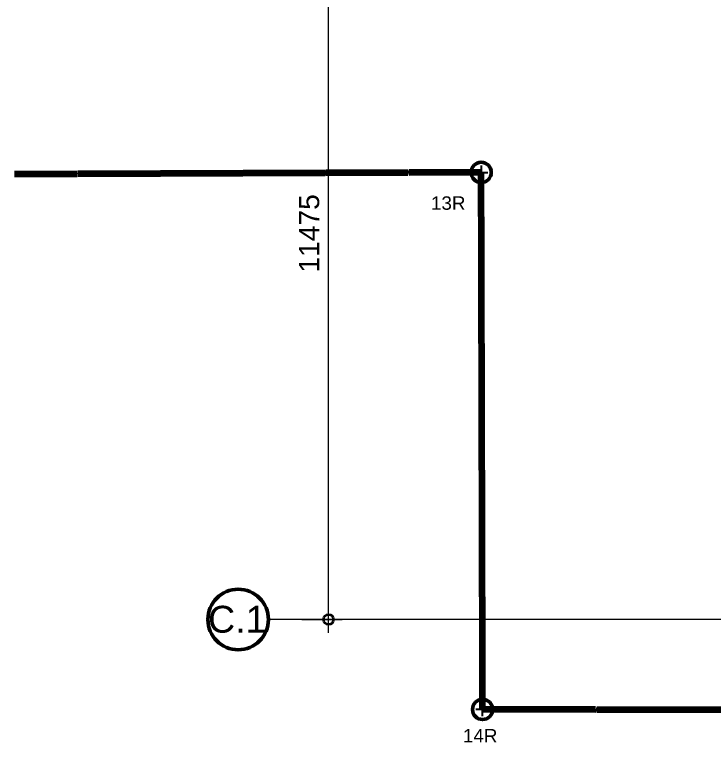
# Model space of a CAD drawing. Header units: millimetres. Extents: x -172 to 74841, y -20332 to 6639.
# Drawn here: x 7339 to 17728, y -17624 to -6798 of the extents above; entities that cross this region are included whole.
import ezdxf

# ---------------------------------------------------------------- set-up
doc = ezdxf.new("R2010")
doc.units = ezdxf.units.MM
doc.linetypes.add('DPA_Grid _ Level 100', pattern=[10, 5.5, -1.6, 1.3, -1.6])
doc.linetypes.add('DPA_ROW', pattern=[32.5, 15, -2.5, 5, -2.5, 5, -2.5])
for name, color, linetype, lineweight in [('A-ANNO-DIMS', 1, 'Continuous', 9), ('A-ANNO-DIMS-100', 1, 'Continuous', 9), ('A-ANNO-NOTE', 3, 'Continuous', 25), ('C-PROP-LINE', 10, 'DPA_ROW', 100), ('G-ANNO-TEXT', 3, 'Continuous', 9), ('S-GRID', 251, 'Continuous', 9), ('S-GRID-IDEN', 3, 'Continuous', 50)]:
    doc.layers.add(name, color=color, linetype=linetype, lineweight=lineweight)
doc.styles.add('Arial_4', font='arial.ttf', dxfattribs={"height": 400})
doc.styles.add('Arial_5', font='arial.ttf', dxfattribs={"height": 200})
doc.styles.add('Arial_6', font='arial.ttf', dxfattribs={"height": 300})
doc.dimstyles.new('DPA-DIM-3_0_C-C', dxfattribs={"dimscale": 304.8, "dimtxt": 306.07782, "dimasz": 0.492126, "dimexe": 0.656168, "dimexo": 0.0625, "dimgap": 0.164042, "dimtad": 1, "dimdec": 0, "dimzin": 0, "dimdsep": 46, "dimtxsty": 'Arial_6', "dimblk1": 'DOTBLANK', "dimblk2": 'DOTBLANK', "dimsah": 1, "dimcen": 0.09, "dimdle": 0.656168, "dimadec": 8, "dimazin": 0, "dimtfac": 1, "dimtdec": 4, "dimtix": 1, "dimtmove": 0, "dimatfit": 3, "dimfxl": 1.312336, "dimfxlon": 1, "dimtvp": 1, "dimtolj": 1, "dimtzin": 0, "dimarcsym": 2})

# ---------------------------------------------------------------- blocks, each defined once
blk = doc.blocks.new('Family - ___-5116072-4214-01 ENLARGED ENTRANCE 4 GROUND LEVEL - REFLECTED CEILING PLAN')
at = {"layer": 'C-PROP-LINE'}
for p, q in [((-921982, -9145), (-928919, -9173)), ((-921961, -17133), (-921982, -9145)), ((-885326, -17215), (-921961, -17133))]:
    blk.add_line(p, q, dxfattribs=at)
blk = doc.blocks.new('Grid - 100 Scale-2291345-4214-01 ENLARGED ENTRANCE 4 GROUND LEVEL - REFLECTED CEILING PLAN')
at = {"layer": 'S-GRID-IDEN'}
blk.add_circle((0, 0), 4.5, dxfattribs=at)
blk = doc.blocks.new('DPA_GM_ROW_Node - Small-3986038-4214-01 ENLARGED ENTRANCE 4 GROUND LEVEL - REFLECTED CEILING PLAN')
at = {"layer": 'A-ANNO-NOTE'}
for p, q in [((0, 0), (-1, 0)), ((0, 1), (0, 0)), ((0, 0), (1, 0)), ((0, -1), (0, 0))]:
    blk.add_line(p, q, dxfattribs=at)
at = {"layer": 'A-ANNO-NOTE', "lineweight": 50}
blk.add_circle((0, 0), 1.5, dxfattribs=at)
blk = doc.blocks.new('DIMBLOCK1-4214-01 ENLARGED ENTRANCE 4 GROUND LEVEL - REFLECTED CEILING PLAN')
at = {"layer": 'A-ANNO-DIMS-100'}
for p, q in [((11607, -4321), (12207, -4321)), ((12007, -4321), (11607, -4321)), ((12007, -15996), (12007, -4321)), ((11607, -15796), (12207, -15796)), ((12007, -15796), (11607, -15796))]:
    blk.add_line(p, q, dxfattribs=at)
at = {"layer": 'A-ANNO-DIMS-100', "lineweight": 35}
for centre in [(12007, -4321), (12007, -15796)]:
    blk.add_circle(centre, 75, dxfattribs=at)
at = {"layer": 'A-ANNO-DIMS-100', "color": 0, "insert": (11567, -10635), "char_height": 300, "width": 1384.41, "attachment_point": 1, "rotation": 90, "line_spacing_factor": 0.941778, "style": 'Arial_6'}
blk.add_mtext('11475', dxfattribs=at)
blk = doc.blocks.new('_DotBlank')
at = {"color": 0, "linetype": 'ByBlock', "lineweight": -2}
blk.add_line((-0.5, 0), (-1, 0), dxfattribs=at)
blk.add_circle((0, 0), 0.5, dxfattribs=at)

msp = doc.modelspace()

# ---------------------------------------------------------------- linework, layer by layer
at = {"layer": 'S-GRID', "linetype": 'DPA_Grid _ Level 100'}
msp.add_line((74767.8, -15796), (11112.7, -15796), dxfattribs=at)

# ---------------------------------------------------------------- block references
at = {"layer": 'A-ANNO-NOTE', "xscale": 100, "yscale": 100, "zscale": 100}
for p in [(14276.3, -9145.1), (14296.4, -17133.1)]:
    msp.add_blockref('DPA_GM_ROW_Node - Small-3986038-4214-01 ENLARGED ENTRANCE 4 GROUND LEVEL - REFLECTED CEILING PLAN', p, dxfattribs=at)
at = {"layer": 'C-PROP-LINE'}
msp.add_blockref('Family - ___-5116072-4214-01 ENLARGED ENTRANCE 4 GROUND LEVEL - REFLECTED CEILING PLAN', (936258.1, 0), dxfattribs=at)
at = {"layer": 'S-GRID-IDEN', "xscale": 99.99999999999993, "yscale": 99.99999999999993, "zscale": 99.99999999999993, "rotation": 89.9999999999998}
msp.add_blockref('Grid - 100 Scale-2291345-4214-01 ENLARGED ENTRANCE 4 GROUND LEVEL - REFLECTED CEILING PLAN', (10662.7, -15796), dxfattribs=at)

# ---------------------------------------------------------------- texts
at = {"layer": 'G-ANNO-TEXT', "color": 7, "char_height": 200, "width": 633.333, "attachment_point": 1, "style": 'Arial_5'}
for s, insert in [('13R', (13529.5, -9501.7)), ('14R', (14004.7, -17424.3))]:
    msp.add_mtext(s, dxfattribs=dict(at, insert=insert))
at = {"layer": 'S-GRID-IDEN', "lineweight": 9, "insert": (10215, -15592.1), "char_height": 400, "width": 1058.227, "attachment_point": 1, "style": 'Arial_4'}
msp.add_mtext('C.1', dxfattribs=at)

# ---------------------------------------------------------------- dimensions: what is measured, and where the dimension line sits
at = {"layer": 'A-ANNO-DIMS'}
dim = msp.add_linear_dim(base=(12006.5, -4321), p1=(11606.5, -15796), p2=(11606.5, -4321), angle=90, dimstyle='DPA-DIM-3_0_C-C', override={"dimpost": '<>', "dimfxl": 11474.997005}, dxfattribs=at)
dim.commit()
dim.dimension.update_dxf_attribs({"geometry": 'DIMBLOCK1-4214-01 ENLARGED ENTRANCE 4 GROUND LEVEL - REFLECTED CEILING PLAN', "text_midpoint": (11803.4, -10058.5)})

doc.saveas('drawing.dxf')
